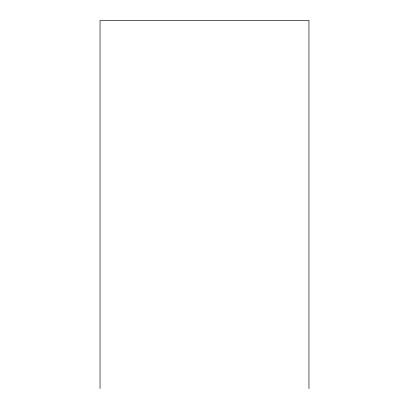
<?xml version="1.0" encoding="UTF-8"?>
<svg xmlns="http://www.w3.org/2000/svg" width="409" height="409" viewBox="0 0 409 409"><rect width="100%" height="100%" fill="white"/><g stroke="black" fill="none" stroke-linecap="round" stroke-linejoin="round"><path stroke-width="0.61" d="M308.959 388.55L308.959 20.45L100.041 20.45L100.041 388.55"/></g></svg>
